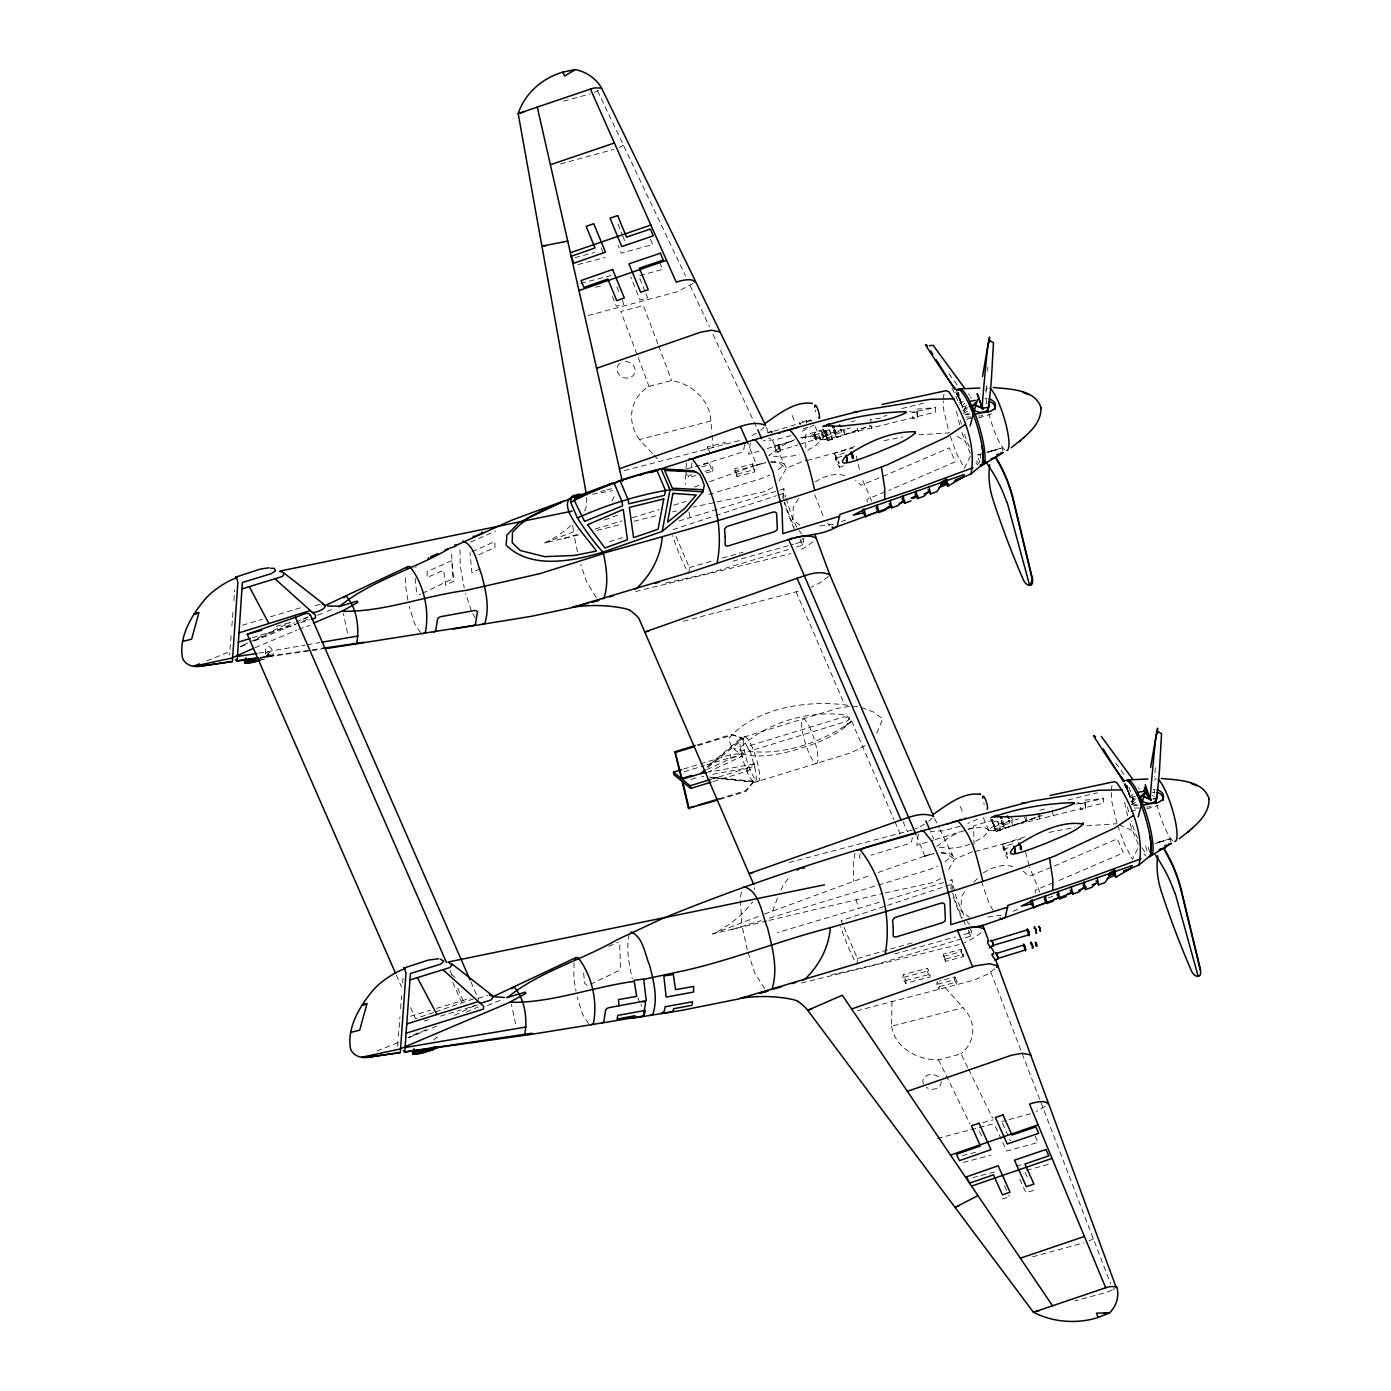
<?xml version="1.0" encoding="UTF-8"?>
<svg xmlns="http://www.w3.org/2000/svg" width="1391" height="1391" viewBox="0 0 1391 1391"><rect width="100%" height="100%" fill="white"/><g stroke="black" fill="none" stroke-linecap="round" stroke-linejoin="round"><path stroke-width="0.75" stroke-dasharray="5 3.75" d="M891.961 1001.659L891.614 1026.245L962.989 1007.658A44.147 35.21 8.2 0 1 960.972 1053.856M987.662 371.119L987.888 367.033M688.928 573.561L689.38 567.563L675.504 535.274M734.848 470.993L735.022 468.593L752.792 463.881L754.844 471.827L737.074 476.522L734.848 470.993L752.618 466.281L752.792 463.881M737.074 476.522L735.022 468.593M856.995 964.554L857.447 958.555L841.12 920.581L952.765 883.981L951.966 879.738L947.341 881.32M943.359 956.417L943.533 954.017L961.285 949.323L963.389 956.643L945.619 961.355L943.359 956.417L961.111 951.722L961.285 949.323M945.619 961.355L943.533 954.017M230.002 649.51L231.202 634.609M231.862 626.089L233.062 611.188M233.897 600.547L234.749 589.906M397.652 1046.415L398.243 1038.364M398.417 1036.243L399.93 1017.082M400.608 1008.562L401.616 995.8M402.642 983.02L403.32 974.517M826.167 435.679L824.654 431.245L826.098 435.766L841.329 430.793L841.329 429.628M841.903 456.213L836.182 458.074L836.321 459.795M994.235 826.671L992.705 822.237L994.148 826.758L1009.379 821.785L1009.397 820.62M782.698 498.134L783.898 488.745L779.273 490.327M783.829 499.769L783.898 488.745M795.652 543.603L801.929 541.847L802.364 538.456M796.713 546.959L802.868 545.063L804.068 535.674M950.766 889.127L951.966 879.738M951.896 890.762L952.765 883.981L956.539 898.343L964.989 918.286M963.72 934.596L969.996 932.839L970.431 929.449M838.982 973.196L876.939 964.206L970.935 936.056L971.648 930.423M902.846 977.525L903.246 974.656L927.606 968.31L930.283 974.135L929.883 976.986L905.524 983.333L902.846 977.525L927.188 971.179L927.606 968.31M905.524 983.333L905.924 980.481L903.246 974.656M936.752 984.463L937.169 981.594L939.447 986.532L939.029 989.401L936.752 984.463L954.504 979.838L954.922 976.969L939.134 981.09M954.922 976.969L957.199 981.907L956.782 984.776L954.504 979.838M460.021 549.741L460.195 565.598L464.229 587.889M574.083 962.85L573.84 978.029L575.996 991.192M685.919 468.141L686.928 462.09M692.005 462.786L691.431 466.246A3.843 1.443 -21.9 0 0 694.752 466.767M854.978 853.083L853.309 863.237L853.657 881.094M860.073 853.778L859.499 857.239A3.843 1.443 -21.9 0 0 862.35 857.899M744.568 444.72L743.629 450.267A3.843 1.426 -21.8 0 1 740.255 452.823L700.89 464.89M750.305 442.981L748.688 454.301L759.225 451.084M912.322 837.556L911.696 841.259A3.843 1.426 -21.8 0 1 908.306 843.815L870.992 855.256M918.373 833.974L916.756 845.293L933.257 840.199M629.219 934.248C625.985 949.045 629.062 964.346 632.296 978.881M741.368 891.979L740.325 897.856L741.681 922.668M259.769 660.412L264.829 658.865A5.06 2.313 -23.3 0 0 269.176 655.37L268.55 653.544L267.628 654.013A4.103 1.878 -23.3 0 1 264.116 656.83L257.439 658.882M267.681 653.7L268.307 655.596A4.103 1.878 -23.3 0 1 264.794 658.412L261.456 659.438M268.55 653.544L268.498 653.805A5.06 2.313 -23.3 0 1 264.168 657.3L257.422 659.369M943.185 398.504L943.985 394.349M1111.253 789.497L1112.052 785.341M772.631 911.035L777.604 897.682M771.918 433.14L772.022 431.819M778.195 444.407C776.839 448.424 782.507 454.735 779.673 446.876C774.335 438.669 772.683 454.161 780.455 450.875L780.125 450.093M780.09 450.249L778.473 445.329L779.968 450.354L797.999 444.824M800.294 424.377L799.669 423.351L811.475 420.586M806.832 421.16L806.728 422.464M814.135 435.14C812.553 442.825 826.81 440.756 823.003 434.531C823.316 427.715 810.397 432.149 814.952 437.504M814.535 435.035L826.045 431.262L827.575 435.035M799.999 444.216L816.03 439.295L814.674 434.74M821.42 431.158L823.472 438.026M822.359 435.905L823.368 436.322M823.316 437L827.402 435.053M822.916 429.002L828.097 440.495L824.637 429.454L826.063 432.827M854.648 446.546L834.165 453.344L836.165 460.977M837.625 464.385L839.642 467.324L839.364 464.837M990.688 818.76L996.165 831.488L992.026 819.108M1024.767 836.843L1002.233 844.337L1003.554 850.144M767.623 432.74L772.248 431.314M696.091 475.531L687.971 477.652L688.701 475.513L692.753 474.47M706.819 449.154L707.532 447.015L725.285 442.39L724.572 444.511M706.245 472.888L712.331 471.306L709.706 464.768L710.436 462.647L686.076 468.993M712.331 471.306L713.061 469.167L710.436 462.647M963.702 411.545L966.345 404.538M1131.752 802.537L1134.413 795.53M433.731 1040.155L436.531 1037.269L439.712 1039.477M612.057 501.09L615.413 493.631M780.96 890.223L783.481 884.624L790.453 875.826M970.431 456.074L964.363 468.28L956.556 453.449L949.844 434.983M1137.629 848.823L1132.43 859.273L1124.623 844.441L1117.912 825.976M948.766 869.41L954.469 859.273L974.9 850.718M876.765 733.266L882.694 718.817L873.409 712.018L861.498 707.515M815.178 426.602L820.76 439.573L815.943 445.52L806.797 450.754M983.246 817.595L988.827 830.566L983.993 836.513L974.865 841.746M778.96 481.043L786.402 468.28L806.832 459.725M962.85 410.658L967.18 406.572M1130.918 801.651L1135.247 797.565M964.572 891.996L961.442 896.604L960.99 910.688L969.405 917.399M768.232 432.966L771.744 430.897M847.675 705.289C808.971 699.534 756.078 707.48 729.162 737.96C730.605 762.703 770.805 755.974 786.611 752.235C810.57 745.837 836.582 738.065 853.483 718.764M844.806 727.093L848.788 722.103L849.171 717.791L845.711 714.922C809.562 710.21 767.623 721.807 740.986 747.019L740.673 751.175L744.063 754.183M798.504 498.5L793.218 507.506L792.922 519.695L796.921 527.293M964.293 411.736L969.353 405.476M1132.361 802.729L1137.403 796.469M718.834 798.869L745.211 790.801L753.435 781.672M719.634 799.512L745.993 791.444L753.87 781.707M823.698 429.593L826.828 438.061L826.393 433.888M833.383 429.68L835.487 434.218L835.626 433.105M826.828 438.061L835.782 435.122L835.487 432.34M835.487 434.218L841.764 432.166L841.555 429.419M844.407 452.857L835.278 455.952L836.46 461.586M994.878 829.053L993.87 823.246L991.818 820.116L994.878 829.053L1004.006 825.958L1002.737 820.568M1003.067 824.741L1003.346 822.464M1003.554 825.211L1009.831 823.159L1009.623 820.412M1012.474 843.85L1003.52 846.771L1003.78 850.214M1008.058 847.832L1004.25 849.084L1004.25 850.231M973.926 882.103L978.447 877.582M961.616 405.876L964.902 403.338M1129.683 796.869L1132.952 794.331M764.181 427.193L760.755 430.202M828.341 576.448L820.673 582.394L811.092 587.298M932.248 818.186L928.805 821.194M270.097 656.552C276.548 655.909 271.906 647.806 268.533 646.293L265.577 649.371L265.681 654.257M807.058 420.656L799.39 422.429L799.251 424.22M806.554 420.238L806.589 422.864M811.666 420.899L810.866 420.656M815.178 435.296L814.535 434.27L814.604 435.818M827.21 433.244C827.593 429.523 820.916 430.41 821.594 433.401M815.891 438.843L827.367 435.279M816.03 439.295L815.213 437.852M825.906 430.793L827.036 435.505M816.308 440.234L816.013 437.383M827.402 435.818L826.584 434.375M851.448 721.373C818.777 744.95 773.431 759.103 733.666 748.445M936.891 846.476L948.036 838.06L959.755 831.835M693.066 283.486L677.4 291.727L588.289 315.461M994.808 968.918L986.48 974.743L974.065 980.099L857.499 1010.648M707.828 767.502L743.559 738.847L742.516 738.291L707.045 766.858L741.386 737.821L837.643 708.332L849.501 706.332M814.222 424.951L799.721 432.392M832.253 439.73L831.905 434.827L829.575 430.062L832.253 439.73L821.785 439.678L820.255 438.582L828.427 433.644L850.527 427.889M1000.32 830.723L999.973 825.819L997.643 821.055L1000.32 830.723L989.836 830.67L988.323 829.575L996.478 824.637L1018.595 818.882M273.349 654.918L268.063 655.126L265.385 652.535M1045.337 1106.228L1036.451 1111.461M865.202 745.559L850.909 752.861L754.67 782.368L710.21 777.482L753.783 781.829M772.648 487.58L764.98 491.545L693.153 507.141M940.716 878.573L933.031 882.537L884.241 893.161M1114.608 1288.449L1112.817 1289.561M815.213 481.981C824.55 475.792 836.826 471.897 847.606 476.557M983.281 872.974C992.618 866.784 1004.893 862.889 1015.673 867.549M710.384 779.534L746.897 768.354L754.391 763.798L754.687 766.597L710.418 774.7M713.061 781.586L747.523 771.031L755.017 766.476M756.426 433.192L749.332 437M924.476 824.185L919.851 826.81M594.513 92.38L598.513 90.328M623.429 145.29L619.273 147.446M990.792 972.031L1110.574 1283.684M1093.448 1238.738L1088.336 1241.276M977.612 819.16L967.771 823.385M1002.998 450.927L1002.076 447.867L988.514 452.249M1171.066 841.92L1170.144 838.86L1156.582 843.242M422.377 593.279L449.989 580.047A3.86 2.817 -41.9 0 0 451.171 579.073L451.797 578.187A4.799 3.634 -44.4 0 0 452.423 575.265L451.606 552.036A3.912 1.321 -29.5 0 0 450.493 551.358M590.445 984.272L618.056 971.04A3.86 2.817 -41.9 0 0 619.238 970.066L619.864 969.179A4.799 3.634 -44.4 0 0 620.473 966.258L619.656 943.028A3.912 1.321 -29.5 0 0 619.343 942.437M307.463 617.482L301.238 619.604M1111.826 1290.083L1109.74 1291.057A16.153 7.372 -23.3 0 1 1105.323 1292.587L1074.808 1300.95M578.36 534.979L544.663 542.942L547.202 541.708A121.295 108.846 8.6 0 0 572.483 524.198M766.945 920.929L712.731 933.935L715.27 932.7A121.295 108.846 8.6 0 0 750.914 904.254A23.734 21.3 8.6 0 0 752.618 901.855M247.685 643.025L239.93 646.78L247.598 643.372M249.632 642.086L290.389 622.403M397.896 1042.641L374.805 1051.857M417.683 1033.078L407.98 1037.773L419.508 1032.591M454.561 1015.274L475.913 1004.963M480.312 568.658L471.879 572.605L470.019 552.592M706.837 769.623L741.612 753.505M707.463 772.301L742.255 756.182L741.89 754.809M980.742 457.952L980.168 454.37M470.593 542.073L495.457 531.066M471.932 551.74L494.866 541.586L495.022 547.532L478.66 554.766M608.702 946.402L616.526 942.924A3.912 1.321 -29.5 0 1 618.195 942.403M253.371 640.729L294.37 622.82M296.318 621.968L308.037 616.856M421.438 1031.722L427.298 1029.166M466.333 1012.109L478.052 1006.997M778.317 445.572L775.17 445.763L773.97 450.284L775.535 452.145L778.264 451.553L786.402 468.28L778.577 462.734L770.736 462.003M915 829.019L917.504 827.941M240.591 646.798L247.528 643.842M408.658 1037.79L428.045 1029.653M255.04 647.737L296.718 630.071M298.561 629.306L309.81 625.376M254.344 640.973L307.863 619.117M432.045 1028.019L438.043 1025.55M206.737 660.864L229.845 651.631M882.816 476.47L949.253 447.85L955.269 461.829L888.814 490.449M1054.326 866.037L1117.321 838.843L1123.337 852.822L1056.882 881.442M1017.603 909.418L1009.675 912.548M879.164 477.948L861.029 485.233L855.535 480.138M885.18 491.927L867.045 499.213L867.323 502.951M1050.831 867.48L1029.097 876.226L1022.263 870.349M1053.23 882.92L1035.113 890.205L1035.391 893.944M317.426 615.274L325.059 612.196M326.972 611.431L334.709 608.302M487.389 1005.502L500.83 1000.077M794.644 439.678L782.872 445.294L768.84 455.483L781.968 457.343L793.444 455.831A31.106 14.223 -23.3 0 0 799.321 454.092M839.642 467.324L843.572 465.794M544.663 542.942L577.439 530.232M712.731 933.935L760.79 915.487M963.024 413.301L968.153 411.336M1131.092 804.294L1137.925 801.685M841.607 521.555L845.624 520.043M604.563 520.043L618.073 514.966M764.598 914.061L870.488 875.182M435.574 1011.831L473.618 998.877M924.667 856.108L933.622 853.691L924.598 856.126L928.18 854.909M1048.049 897.96L1057.299 894.639M790.957 435.679L775.378 439.782L763.381 440.704M924.25 856.247L876.504 873.061M755.626 465.446L708.436 482.068M694.405 487.006L700.421 484.885M828.097 440.495L870.505 425.716M996.165 831.488L1042.607 815.3M827.819 440.425L869.914 425.855M960.225 826.254L943.446 830.775L930.457 831.505L933.674 838.982M1035.965 817.543L995.886 831.418L1036.904 817.195M760.112 463.916L756.461 465.15L765.554 462.699L756.652 465.098L748.88 445.659M433.557 1012.509L415.405 1018.699L410.206 1006.806M912.357 830.027L787.254 862.976M673.053 529.588L713.653 516.27M715.687 515.609L776.578 495.648M778.612 494.987L784.698 492.988L785.654 496.657M824.654 431.245L830.357 429.384M992.705 822.237L996.53 820.986M767.189 448.58L792.557 440.791M300.786 622.646L309.897 619.795M775.639 491.458L675.678 522.008M935.256 839.573L966.189 830.149M943.707 882.45L887.475 899.751M252.414 637.756L295.309 624.368M788.506 549.48L708.871 573.214L663.455 583.611M773.987 431.227L799.669 423.351M808.241 420.725L811.04 419.873M803.233 428.758L808.606 427.107M778.473 445.329L794.504 440.425M802.52 437.956L814.535 434.27M777.065 452.249L780.247 451.275M962.433 406.868L966.31 405.685M320.069 604.285L312.053 606.702M966.589 419.352L972.413 417.561M978.603 417.943L990.236 414.379A7.772 6.712 4.3 0 0 992.026 413.579M979.855 462.768L977.543 454.996L985.28 452.631M987.227 452.04L1002.076 447.867M697.291 744.915L731.77 734.344L742.898 738.256M698.073 745.559L732.553 734.987L743.681 738.899M683.59 769.049L730.223 754.757L741.751 753.487M684.233 771.727L704.507 765.519M706.524 764.894L730.866 757.434L742.377 756.165M691.118 779.412L697.36 777.499M754.305 763.85L709.775 772.022M753 781.186L709.41 776.839M1130.5 797.86L1136.308 796.087M1130.779 811.527L1138.534 809.162M1146.671 808.936L1158.286 805.372M879.338 902.255L777.499 932.561M1157.225 842.442L1170.144 838.86M564.155 538.421L578.621 534.04M595.157 529.015L622.003 520.86M632.349 517.73L659.195 509.575M673.661 505.194L686.059 501.421M708.784 494.518L756.304 480.104A30.932 14.136 -23.3 0 0 769.71 474.957M732.222 929.414L761.155 920.633M769.414 918.13L924.372 871.096A30.932 14.136 -23.3 0 0 937.777 865.95M987.001 452.666L995.643 449.832L988.375 451.727M1155.052 843.659L1163.693 840.825L1156.425 842.72M242.33 625.272L262.464 619.221M270.463 616.822L302.195 607.276M410.38 1016.282L430.532 1010.214M436.548 1008.405L470.262 998.269M478.208 998.269L487.754 995.4M424.133 1021.064L432.34 1018.612M440.547 1016.143L461.047 1009.97M472.905 1006.406L481.164 1003.919M465.011 1008.788L470.94 1006.997M801.842 438.043L805.563 436.948M968.049 829.592L973.613 827.941M609.432 541.568L623.916 537.291M1030.696 1113.635L1002.024 1121.511M823.402 429.645L805.632 434.809L805.876 450.145M993.452 820.064L973.7 825.802L974.03 844.824M806.971 460.577L852.874 448.093M689.38 567.563L714.122 560.469M722.381 558.104L743.003 552.192M975.039 851.57L1020.942 839.086M857.447 958.555L888.38 949.688M890.431 949.097L915.174 942.003M833.365 524.216L816.76 526.459M732.883 561.234L793.565 544.194M1001.433 915.208L986.862 917.191M894.656 953.983L955.339 936.943M851.222 421.838L855.065 420.778M563.651 101.16L590.097 93.91M560.556 163.929L613.935 149.324M739.299 440.582L619.204 471.984M683.346 621.238L799.773 590.845M1016.056 1166.197L1022.333 1164.476M1048.188 1164.406L1024.419 1170.926L1028.036 1178.733M1033.461 1190.47L1025.897 1192.539L1018.229 1175.969M1032.609 1256.821L1083.937 1242.772M276.218 626.367L290.719 622.455M600.703 491.51L604.755 490.432M606.789 489.893L612.962 488.258M737.265 474.14L755.017 469.445M945.81 958.955L963.563 954.243M574.987 257.613L594.687 252.484M577.926 264.586L605.068 257.509M580.882 283.381L612.196 275.227M595.574 287.294L603.485 285.225M639.477 439.556A43.677 38.565 18.8 0 1 648.988 386.368L671.61 380.56A44.147 38.965 18.8 0 1 710.871 420.986L711.879 433.227M710.818 420.969L639.443 439.573L652.501 453.622M701.586 466.889L709.706 464.768M704.941 471.288L713.061 469.167M905.924 980.481L930.283 974.135M939.447 986.532L957.199 981.907M891.666 1026.245A43.677 34.827 8.2 0 0 938.473 1059.855L961.025 1053.891L967.736 1067.54M982.915 1122.554L992.983 1119.946M937.395 1138.464L968.727 1130.292M970.814 1129.753L977.073 1128.118M979.177 1127.579L993.783 1123.772M962.259 1155.712L976.099 1152.113M963.372 1162.424L990.496 1155.347M972.726 1177.655L995.678 1171.674M1002.129 1198.955L1009.675 1196.973L1008.753 1194.991M883.441 416.292L886.78 415.44M909.54 411.214L912.079 412.153L935.378 407.685L935.465 412.101L823.559 439.834M917.521 411.632L917.66 417.509L912.548 418.83L912.409 412.936L917.521 411.632L915.921 409.163L935.378 407.685M1039.703 810.31L1044.728 809.023M1076.286 804.137L1103.428 798.677L1103.532 803.094L991.627 830.827M1085.589 802.624L1085.728 808.501L1080.598 809.823L1080.477 803.928L1085.589 802.624L1083.989 800.155L1103.428 798.677M596.826 530.44L621.568 524.32M633.948 521.26L656.622 515.626M769.014 920.425L882.137 893.613M901.837 408.537L923.537 403.181M1089.692 794.626L1068.132 799.964M635.513 591.523L788.21 554.296A30.932 14.136 -23.3 0 0 790.923 553.531M801.477 983.02L956.26 945.289A30.932 14.136 -23.3 0 0 958.973 944.524M1093.552 793.705L1097.499 792.783M1048.884 832.409L1074.982 827.384M672.583 511.836L676.426 510.966M968.814 413.788L964.763 414.24M971.092 417.022L965.25 417.074M884.137 440.634L902.985 436.93M1136.882 804.78L1131.039 804.833M1139.159 808.015L1133.317 808.067M982.881 415.631L978.638 416.1M1150.948 806.624L1146.706 807.093M831.522 974.604L837.121 973.544M592.531 494.222L612.788 490.64M258.726 653.161L305.185 645.128M307.289 644.763L319.965 642.555M959.321 402.468L963.546 401.773M965.771 414.831L969.979 414.135M1133.821 805.824L1138.047 805.128M924.789 856.056L916.947 836.652M260.517 657.404L322.556 648.328M259.943 657.856L321.304 649.267M977.543 454.996L980.759 454.631M918.755 434.774L949.166 432.914L943.793 410.623L943.202 401.025M1086.823 825.767L1116.451 823.785M985.002 398.713L986.949 398.591M1153.069 789.705L1155.017 789.584M768.023 432.045L766.458 427.263M774.665 445.485L771.744 438.148L768.475 438.2M880.625 418.065L869.966 419.734L871.688 422.481L871.809 428.358L870.036 422.673M941.29 852.979L946.645 853.726L954.469 859.273L940.02 829.592M853.535 706.385L857.534 706.767M587.298 985.471L584.655 983.281L583.246 969.301M701.516 776.23L703.62 776.63M939.377 847.171L950.036 848.336L961.494 846.823A31.106 14.223 -23.3 0 0 970.344 843.989M834.165 453.344L837.643 459.708M1002.233 844.337L1005.71 850.701M1077.59 802.207L1080.477 803.928M799.39 422.429L800.555 424.064M814.257 433.349L815.63 436.079M1152.756 792.053L1154.495 792.8M1152.496 795.582L1154.234 796.33M957.112 436.391L965.041 441.156M1119.216 824.776L1131.144 829.992L1133.109 832.148M764.737 988.618L754.826 973.265L747.802 951.809M841.329 430.793L840.599 429.68M841.764 432.166L840.251 429.523M835.782 435.122L833.139 429.471M835.452 455.779L837.347 459.1M836.182 458.074L836.913 459.186M1009.257 821.716L1008.666 820.673M1009.831 823.159L1008.319 820.516M1003.85 826.132L1002.389 823.437M1003.52 846.771L1005.415 850.092M1004.25 849.084L1004.98 850.179M799.86 525.276L792.922 519.695L786.141 498.482M451.936 974.691L455.1 977.525M653.944 455.17L659.751 461.412M945.324 987.749L962.989 1007.658M799.06 530.545L801.546 533.57M967.128 921.538L969.614 924.563M820.76 439.573L816.621 436.357L803.476 437.104A31.106 14.223 -23.3 0 0 800.555 437.8M988.827 830.566L984.689 827.349L971.544 828.097A31.106 14.223 -23.3 0 0 968.623 828.793M827.662 523.138L829.505 525.537M596.235 597.417L586.776 582.273L580.777 564.433M420.465 632.575L414.518 623.551L409.18 606.302M588.532 1023.567L582.586 1014.543L577.248 997.295M948.94 373.796L957.686 385.724M1115.756 763.085L1125.754 776.717M801.929 541.847L800.381 539.325M969.996 932.839L968.449 930.318M1011.101 817.612L1012.822 820.36L1012.944 826.237L1011.17 820.551M475.113 617.778L472.801 613.57M955.721 392.123L960.346 401.077L956.66 393.392M1124.745 784.872L1127.632 790.105L1124.902 784.941M640.851 1004.563L641.842 1006.423M1123.928 783.342L1128.397 792.07L1124.728 784.385M1005.693 855.378L1007.71 858.317L1007.432 855.83M992.913 910.357L988.149 900.846L981.611 881.859M822.985 515.644L814.535 494.274M871.757 501.195L862.629 479.982M1039.825 892.187L1029.636 867.393M963.824 921.381L965.371 924.563M968.692 1069.488L992.618 1118.225M938.456 1059.786L969.892 1123.772M934.63 818.482L939.134 827.732M597.591 90.884L685.52 275.94M970.292 453.362L964.05 438.617A40.009 8.259 73 0 1 960.798 428.724M1138.36 844.354L1132.1 829.61A40.009 8.259 73 0 1 1128.866 819.716M690.162 285.694L709.34 326.572M712.992 334.362L753.174 420.047M754.096 421.995L756.843 427.837M956.556 393.375L961.025 402.973L957.06 393.531M1124.623 784.368L1129.092 793.965L1125.128 784.524M1002.824 824.846L1001.433 820.673M961.111 951.722L963.389 956.643M1035.147 1136.238L1038.034 1142.463L1006.701 1151.035L994.774 1125.267M1002.337 1123.198L1010.475 1140.794M927.188 971.179L929.883 976.986M979.438 1131.335L981.994 1136.882M1004.528 1185.81L1007.067 1191.322M470.906 981.785L478.713 999.66M449.919 970.449L452.527 976.412M457.743 988.305L463.812 1002.198M452.823 982.429L461.499 1002.268M396.331 975.108L401.53 987.001M917.66 417.509L915.921 409.163M1085.728 808.501L1083.989 800.155M792.192 415.474L794.974 421.977M960.242 806.467L963.041 812.97M771.849 432.201L771.605 432.705M903.124 821.698L907.367 831.575M796.104 591.853L844.459 704.333M851.657 721.094L894.065 819.768M894.917 821.751L900.012 833.592M1125.058 784.489L1129.666 795.756L1125.841 784.802M956.991 393.497L961.616 404.764L956.504 390.158M707.532 447.015L709.775 452.562M601.208 247.946L603.52 253.684M616.856 286.842L619.186 292.632M622.299 300.386L623.864 304.246L616.3 306.211L611.484 294.214M685.346 471.114L687.971 477.652M752.618 466.281L754.844 471.827M650.484 239.304L652.605 244.573L621.273 253.145L618.16 245.39M659.717 262.343L662.533 269.367L638.765 275.87L645.198 291.936M617.969 223.986L621.986 234.018M622.785 236.035L626.02 244.051M646.015 293.936L647.615 297.952L640.051 300.021L630.714 276.739M822.585 432.792L823.611 436.235M657.856 343.977L643.407 305.568L620.838 311.462L649.041 386.437M658.621 346.011L671.61 380.56M637.965 997.834L639.373 1001.659M471.306 610.666L465.655 593.331M515.592 1023.95L511.419 1004.406M347.524 632.957L343.351 613.414M1125.267 783.185L1130.153 797.443M957.199 392.192L962.103 406.45L958.434 392.54L962.485 408.032M1002.841 820.325L1003.241 821.507M1001.955 822.811L1001.207 820.464M834.774 429.332L835.522 431.679M834.687 429.576L835.782 432.792M952.609 893.022L957.634 907.002A64.525 13.319 73 0 0 962.259 918.025M784.541 502.029L789.566 516.009A64.525 13.319 73 0 0 794.191 527.033M826.324 434.009L825.819 432.097M821.994 435.574L821.455 433.783M815.752 435.818L816.274 437.591M1053.335 815.908L1051.492 807.284M1038.103 813.665L1039.877 819.351L1039.738 813.474M1024.628 817.108L1026.419 822.794L1026.28 816.917M857.169 428.011L858.351 431.801L858.264 427.889M843.102 429.558L844.893 435.244L844.754 429.367M1148.288 847.258L1149.801 852.335M1145.593 845.989L1147.332 851.831M1029.097 865.602L1024.976 850.075M859.429 469.254L857.795 462.838M747.28 950.018L742.325 926.962M1116.99 823.176L1111.861 801.616L1111.253 792.018M1129.631 795.443L1127.023 785.515L1130.553 799.025M746.897 768.354L747.523 771.031M730.223 754.757L730.866 757.434M857.36 460.96L855.43 452.51M577.421 551.879L574.274 535.97M407.928 600.199L405.772 587.037L405.546 574.883M856.23 899.229L858.23 908.706M688.962 512.027L690.162 517.713M1127.51 806.884L1127.979 809.232A40.009 8.259 73 0 0 1129.509 815.161M827.245 433.783L827.575 435.453M572.675 525.433L573.614 531.675M712.053 435.261L713.096 447.502M685.294 474.331L685.485 484.19M415.179 578.308L416.587 592.288L419.23 594.479A2.921 2.539 -58.5 0 0 420.586 594.183M229.48 653.005L229.498 654.883M1004.702 449.623A32.81 6.764 73 0 1 988.897 413.736M986.828 404.068A32.81 6.764 73 0 1 985.976 397.426M985.906 392.279A32.81 6.764 73 0 1 988.062 387.654M978.812 463.533A40.009 8.259 73 0 1 976.638 460.873M969.423 447.207A40.009 8.259 73 0 1 963.824 432.166M961.442 424.168A40.009 8.259 73 0 1 960.399 420.186M802.868 545.063A63.256 13.058 73 0 1 799.512 539.465M794.278 528.997A63.256 13.058 73 0 1 790.784 520.895L789.08 516.583A63.256 13.058 73 0 1 784.211 502.864M951.948 388.332A101.473 18.118 52 0 1 959.234 404.572M977.995 465.011A40.009 8.259 73 0 1 975.96 462.873M959.651 424.724A40.009 8.259 73 0 1 956.208 409.441M686.198 568.763A58.37 12.05 73 0 1 672.601 535.587M815.665 411.892A6.885 1.426 73 0 1 815.213 410.189M770.701 461.934A30.967 14.153 -23.3 0 1 784.368 464.107A30.932 14.136 -23.3 0 1 776.926 470.645M968.466 393.723A99.996 8.155 47.8 0 1 969.51 395.287M970.449 396.748A99.996 8.155 47.8 0 1 971.283 398.122M584.55 510.862A23.734 21.3 8.6 0 0 585.872 508.271A50.076 44.442 9.5 0 0 586.585 496.709M986.515 385.69A99.996 4.973 -80.8 0 1 985.976 390.854M415.596 567.58A3.808 1.287 -29.5 0 1 416.292 566.763M812.918 541.638A30.932 14.136 -23.3 0 1 799.008 550.436M625.307 361.59A9.233 8.137 18.8 0 1 634.905 372.597A9.233 8.137 18.8 0 1 620.873 376.248A9.233 8.137 18.8 0 1 620.873 362.738M970.935 936.056A63.256 13.058 73 0 1 967.562 930.457M961.633 918.443A63.256 13.058 73 0 1 958.851 911.887L957.147 907.575A63.256 13.058 73 0 1 952.783 895.421M1172.752 840.616A32.81 6.764 73 0 1 1156.964 804.728M1154.6 793.287A32.81 6.764 73 0 1 1154.182 789.949M1154.669 779.934A32.81 6.764 73 0 1 1156.13 778.647M1152.843 792.679A7.772 6.712 4.3 0 1 1154.808 792.314M1144.706 851.866A40.009 8.259 73 0 1 1142.081 847.641M1137.473 838.199A40.009 8.259 73 0 1 1131.266 821.159M1146.062 856.004A40.009 8.259 73 0 1 1144.011 853.865M1127.718 815.717A40.009 8.259 73 0 1 1124.276 800.434M1128.849 787.306A101.473 20.117 49.5 0 1 1132.622 798.764M1132.83 800.225A101.473 20.117 49.5 0 1 1132.796 803.824M944.976 861.638A30.932 14.136 -23.3 0 0 952.435 855.1A30.967 14.153 -23.3 0 0 941.185 852.77M1155.365 767.815A99.996 4.973 -80.8 0 1 1154.565 776.682M854.265 959.755A58.37 12.05 73 0 1 840.668 926.58M984.289 804.589A6.885 1.426 73 0 1 983.733 802.885M1138.516 787.741A99.996 8.155 47.8 0 1 1139.351 789.114M980.968 932.631A30.932 14.136 -23.3 0 1 964.398 942.576M941.116 1081.503A9.233 7.355 8.2 0 1 936.404 1088.544A9.233 7.355 8.2 0 1 926.25 1087.327M923.415 1084.076A9.233 7.355 8.2 0 1 927.554 1075.156A9.233 7.355 8.2 0 1 939.377 1077.851M754.635 887.701A50.076 44.442 9.8 0 1 754.757 889.666M849.205 717.826L848.962 719.634L846.163 721.529L749.905 751.018L748.045 748.914L747.871 746.271L844.128 716.782L849.205 717.826M454.005 581.021L445.676 585.211L443.59 570.293L427.228 577.491L427.124 571.614L451.971 560.59L454.005 581.021M742.881 738.43L741.386 737.821A23.247 4.799 73 0 0 740.516 749.453L743.194 760.668A23.247 4.799 73 0 0 751.349 779.655L754.67 782.368A23.247 4.799 73 0 0 755.539 770.736L750.984 753.783L742.881 738.43M958.695 397.026L956.678 393.601L958.695 397.026M1126.762 788.019L1124.745 784.594L1126.762 788.019M810.64 729.545L808.501 725.024A23.247 4.799 73 0 0 802.572 732.275A23.247 4.799 73 0 0 815.961 763.416A23.247 4.799 73 0 0 812.727 734.848L810.64 729.545M752.305 747.419L750.149 742.898A23.247 4.799 73 0 0 744.237 750.149A23.247 4.799 73 0 0 757.608 781.29A23.247 4.799 73 0 0 754.391 752.74L752.305 747.419M266.203 655.474A2.869 2.295 24.1 0 0 271.002 655.717A2.869 2.295 24.1 0 0 268.15 652.014A2.869 2.295 24.1 0 0 266.203 655.474"/><path stroke-width="1.5" d="M884.676 499.682L884.728 488.206L881.459 466.993M1052.744 890.675L1052.796 879.199L1049.527 857.986M618.821 1005.728L618.578 999.538L636.678 996.391L634.105 980.325L643.703 979.09L646.259 1000.72L609.362 1007.571A3.808 2.139 -16.1 0 0 605.624 1010.179L603.764 1021.881L601.712 1022.994L530.423 1034.504L404.711 1052.118L403.373 1050.64M989.297 342.464L989.523 337.196L987.367 349.75A594.774 29.628 -80.8 0 0 982.655 400.208A58.144 2.904 -80.8 0 0 983.246 408.711L973.926 404.903L983.524 408.102L988.549 407.267A99.996 4.973 -80.8 0 0 991.47 378.004L993.487 342.725L988.827 340.082L982.515 376.561M1157.347 733.457L1157.59 728.188L1155.434 740.742A594.774 29.628 -80.8 0 0 1150.722 791.201A58.144 2.904 -80.8 0 0 1151.313 799.703L1141.994 795.895L1151.313 799.703M235.305 659.647L237.131 660.829L242.364 582.499L271.21 573.666L275.522 570.919L274.444 568.415L270.654 568.258M404.711 1052.118L410.432 973.491L440.808 964.085L443.816 961.164L440.182 959.095M241.912 588.932L280.739 576.987C285.051 576.535 284.477 570.519 279.956 571.718M409.962 979.925L449.849 967.562L452.023 964.902L448.876 962.676M259.769 660.412L256.396 661.438A22.917 10.467 -23.3 0 1 246.051 663.194L245.007 663.177L245.39 658.204M259.787 659.943L256.448 660.968A21.978 10.05 -23.3 0 1 246.503 662.655L246.259 658.03M437.122 1046.71A5.06 2.313 -23.3 0 1 432.897 1049.857L424.464 1052.431A22.917 10.467 -23.3 0 1 414.118 1054.187L413.075 1054.169L413.44 1049.197M436.252 1046.849A4.103 1.878 -23.3 0 1 432.862 1049.405L424.516 1051.961A21.978 10.05 -23.3 0 1 414.57 1053.648L414.327 1049.023M1137.473 795.739L1137.716 792.348L1143.472 791.357M832.983 427.454L833.991 427.959M702.994 491.788L704.281 485.216L701.968 478.956L699.551 474.175L694.005 470.871L661.021 468.837L653.596 470.593A181.682 81.756 -25.3 0 0 623.359 479.617L608.128 485.268A181.682 81.756 -25.3 0 0 578.03 498.587L570.675 502.307L577.404 517.939A84.868 17.057 60.7 0 0 598.999 547.706L602.912 552.123L662.186 531.414L686.789 510.932L702.994 491.788L670.01 489.736L662.394 491.058A181.682 84.242 -21.2 0 0 631.392 498.308L615.778 503.073A181.682 84.242 -21.2 0 0 584.933 514.653L577.404 517.939M662.272 536.665C660.742 556.47 651.04 574.726 636.73 588.306L634.279 589.175M1133.282 815.543L1114.852 827.975L1055.039 855.917C981.368 883.459 905.924 906.097 830.34 927.658C828.81 947.462 819.09 965.719 804.798 979.299L802.346 980.168M1150.583 767.554L1156.895 731.075L1161.537 733.718L1159.538 768.997A99.996 4.973 -80.8 0 1 1156.617 798.26L1153.261 798.817M235.757 577.126L260.256 569.093L269.037 567.789M403.825 968.119L428.324 960.086L438.374 958.782M662.186 531.414L670.01 489.736L661.021 468.837L650.918 472.557M236.974 577.717A23.664 10.815 -23.3 0 0 228.872 581.16A52.249 23.873 -23.3 0 0 204.686 599.695A170.432 77.896 -23.3 0 0 194.01 614.213L193.975 614.248A170.763 78.052 -23.3 0 0 183.473 637.53L182.517 641.947A170.763 78.052 -23.3 0 0 181.995 654.483C181.908 663.246 191.697 667.697 199.348 666.359L232.349 661.542L237.913 582.134L235.983 576.517M370.458 1056.899L400.278 1052.535L405.981 973.126L404.033 967.51M643.424 1015.569L645.511 1003.172A3.912 2.191 -16.1 0 0 641.773 1001.642M992.583 945.55L1029.027 934.804L1028.957 933.274M717.078 563.338C724.102 528.058 714.383 487.076 692.283 458.891L689.119 458.856M885.145 954.33C891.753 919.086 882.694 878.051 860.334 849.884L857.186 849.849M878.747 512.497L877.252 504.985L876.278 508.289L878.747 512.497L885.198 510.167L888.849 506.324M901.785 501.664L898.134 505.524L891.701 507.837L890.205 500.343M904.637 503.194L903.142 495.683L902.168 498.986L904.637 503.194L911.088 500.882M917.591 498.534L916.095 491.04L915.122 494.344L917.591 498.534L924.024 496.222L927.675 492.379M941.359 485.233L936.978 491.579L930.527 493.892L929.032 486.381M863.881 508.828A4.712 1.078 70.2 0 1 864.315 509.645L865.811 517.139L863.342 512.949L853.152 515.122L864.315 509.645L964.102 474.522L963.372 477.009L947.845 486.207L945.584 482.486L946.575 479.182L941.985 481.738M947.845 486.207L946.575 479.182M1046.814 903.489L1045.319 895.978L1044.345 899.282L1046.814 903.489L1053.265 901.159M1059.768 898.829L1058.273 891.335L1057.299 894.639L1059.768 898.829L1066.202 896.517M1082.789 888.014L1079.155 891.874L1072.704 894.187L1071.209 886.676M1085.641 889.527L1084.163 882.033L1083.172 885.337L1085.641 889.527L1092.091 887.215L1095.743 883.372M1109.409 876.226L1105.045 882.572L1098.594 884.885L1097.099 877.373M1031.931 899.821A4.712 1.078 70.2 0 1 1032.383 900.638L1033.878 908.132L1031.409 903.941L1021.22 906.115L1032.383 900.638L1132.17 865.515L1131.439 868.001L1115.895 877.199L1113.652 873.478L1114.626 870.175L1110.053 872.731M1115.895 877.199L1114.626 870.175M310.037 615.257C308.298 610.232 299.639 616.543 295.414 617.256L247.215 634.226L395.461 973.126M954.139 481.234L970.988 473.914C976.256 445.972 964.745 414.883 948.871 391.775L946.193 390.662L881.911 404.485M1124.067 871.409L1139.055 864.906C1144.324 836.965 1132.796 805.876 1116.938 782.768L1114.261 781.655L1049.979 795.478M745.976 442.738L696.456 457.03M914.043 833.731L864.976 847.849M987.766 412.327L988.392 407.754M1155.817 803.32L1156.46 798.747M343.751 597.817L346.116 595.974C356.965 608.336 359.469 627.55 356.739 643.337L355.174 644.52L353.001 643.459M406.589 568.571L407.946 566.572L409.928 566.606C423.977 584.359 429.697 610.301 425.333 632.522L423.125 633.809M428.132 558.573L428.671 557.704M511.818 988.81L514.183 986.967C524.981 999.347 527.554 1018.525 524.807 1034.33L523.016 1035.269M574.657 959.564L576.013 957.564L577.995 957.599C592.044 975.352 597.765 1001.294 593.401 1023.515L591.192 1024.819M433.801 632.105L435.696 630.888L437.556 619.186A3.808 2.139 -16.1 0 1 441.295 616.578L473.705 610.649A3.912 2.191 -16.1 0 1 477.443 612.179L475.357 624.576L472.992 625.498L325.546 648.675M601.729 1023.046L641.964 1016.212M752.427 440.008L755.609 440.147L763.763 450.215L772.753 471.114L782.003 508.619L782.82 533.675L839.625 516.2M743.785 886.78C759.59 890.57 761.816 914.582 767.502 927.745C772.37 947.688 778.421 968.849 772.005 989.157L770.544 989.801M920.494 831.001L923.676 831.14L931.831 841.207L940.82 862.107L950.053 899.612L950.87 924.667L1007.693 907.193M339.63 606.354C371.206 580.516 413.318 569.458 448.511 549.01M507.698 997.347C539.273 971.509 581.386 960.451 616.561 940.003L662.394 918.564C781.864 869.41 906.706 833.87 1031.531 801.233L1098.647 790.279L1122.224 789.827M993.191 954.365C996.252 949.375 985.384 944.906 988.097 940.942M994.878 960.259C996.269 959.477 988.705 953.165 993.47 954M444.946 550.297C446.615 548.245 461.447 545.794 454.735 544.768M854.161 411.771L857.673 411.632M1022.229 802.763L1025.723 802.624M615.048 483.355L618.091 481.234L631.045 477.165M584.498 521.434L622.629 505.785L621.829 501.16L614.022 483.007L574.639 498.343L574.309 500.464L584.55 521.382M915.174 433.088L914.722 431.749L915.174 433.088C904.446 442.686 889.962 446.737 877.078 452.736C872.939 453.657 831.123 472.366 845.398 456.891C865.758 442.825 889.475 431.488 914.704 431.749M1083.241 824.115C1072.565 833.731 1057.96 837.66 1045.128 843.728C1040.99 844.754 998.408 863.481 1013.813 847.623C1033.704 834.565 1060.081 819.995 1083.241 824.081L1082.789 822.742M694.648 282.077C692.944 277.731 681.242 280.373 676.235 282.147L590.445 89.076L518.182 113.593L586.185 493.301M996.46 967.388L997.886 965.876L989.557 963.737L975.247 965.876L851.657 1008.997M1047.927 1103.985C1046.241 1099.62 1034.521 1102.281 1029.514 1104.054L1105.689 1287.753L1106.801 1287.405A16.083 7.355 -23.3 0 1 1110.088 1286.605L1116.764 1286.727A37.401 30.532 0.3 0 1 1109.496 1312.965L1097.499 1317.712A72.315 59.031 0.3 0 1 1033.426 1312.269L806.867 1009.153A50.076 41.591 3.6 0 0 797.686 1001.294M839.799 426.359C862.229 423.594 885.824 422.899 906.428 412.466L905.976 411.701C877.93 412.292 849.449 417.37 822.916 426.585L829.227 424.064M1018.908 842.859L1020.872 846.302M1011.222 447.763C1023.376 437.869 1042.033 425.281 1040.868 407.476M1179.272 838.756C1191.444 828.862 1210.1 816.274 1208.935 798.469M695.257 745.541L674.983 751.749L682.181 779.273L700.873 773.552L705.167 769.745M609.084 484.711L611.97 483.216L574.97 497.109L577.421 494.327L581.525 494.5M1116.138 1287.301L995.573 959.651M1019.533 441.573L1020.768 440.478M1023.359 438.148L1024.506 437.139M991.331 940.925L1027.514 929.779L1028.54 931.709M996.112 953.548L1023.88 944.976L1024.906 946.906M1027.514 929.779L1028.001 932.874M1023.88 944.976L1023.932 946.506M997.73 958.469L1025.376 950.001L1025.323 948.471M1150.392 856.508L1152.165 854.943A40.009 8.259 73 0 0 1144.08 807.319L1136.795 790.401A40.009 8.259 73 0 0 1127.562 779.882L1147.958 779.012M1191.426 829.14L1192.574 828.132M1187.584 832.566L1188.818 831.47M970.988 473.914L982.342 464.542L983.124 454.179L982.046 446.059M1139.055 864.906L1150.409 855.535L1151.174 845.172L1150.114 837.052M693.796 458.387L695.987 457.204M764.824 423.577C778.438 414.466 795.13 400.486 812.466 403.46M932.892 814.57C946.506 805.459 963.181 791.479 980.533 794.452L979.803 794.139M482.138 624.403L484.903 623.064C489.928 607.067 485.65 590.114 481.547 574.413C476.817 563.372 475.079 545.724 462.855 540.977M641.477 1016.786L644.155 1015.465L645.32 1010.388L617.882 1015.378L617.048 1019.081L635.078 1015.743L632.227 1018.264L681.799 1010.353L739.908 998.703M650.188 1015.395L652.953 1014.056C657.995 998.077 653.718 981.107 649.614 965.406C644.885 954.365 643.146 936.717 630.905 931.97M965.215 424.551L946.784 436.983L887.006 464.924C794.209 499.578 698.751 526.72 603.364 553.183M571.962 71.706L574.918 69.567L564.676 76.07L562.886 72.123L563.251 73.132M862.02 849.24L864.506 848.023M797.113 870.14L799.564 868.471L804.641 867.88M976.499 401.964C962.676 411.719 991.331 418.135 988.671 404.225M1144.55 792.957C1130.744 802.711 1159.399 809.127 1156.721 795.217M983.663 464.333L1003.328 452.614A7.494 1.565 -29.2 0 0 1002.615 452.544M1151.731 855.326L1171.518 843.433A7.494 1.565 -29.2 0 0 1168.092 844.25M788.036 539.743C803.981 534.3 822.029 535.97 837.173 526.459L839.851 514.409L911.192 490.536L972.97 467.776M1074.478 803.459C1049.614 814.778 1020.177 817.386 993.887 816.743C1019.412 807.928 1047.006 803.303 1074.026 802.677L1074.495 803.442L1074.043 802.694M828.758 424.203L825.819 425.75L840.008 426.341M978.047 1195.582L955.113 1207.388L958.903 1205.806M996.53 454.892L998.338 453.988M1164.58 845.884L1166.388 844.98M654.552 470.923L656.656 469.862L665.541 490.519L664.446 495.352L628.767 503.855L628.019 499.299L620.056 480.799L618.943 480.973L623.324 479.53M325.32 605.537L407.946 566.572M480.399 1003.38L491.301 999.886L493.301 996.547L576.013 957.564M237.166 655.683L253.162 648.519M405.233 1046.675L508.793 1002.755L525.885 993.348L525.346 992.113L506.637 997.747M239.009 654.796L232.245 657.995L193.679 666.254L199.348 663.907M407.059 1045.789L400.312 1048.988L361.747 1057.247M1000.112 918.06L1001.763 918.964L1005.241 917.451L1007.901 905.402L1079.242 881.529L1141.037 858.769M457.048 544.976L511.366 520.338L565.198 500.43M544.177 509.506L518.826 522.79L506.95 534.996L506.133 545.116C530.684 569.719 572.901 561.251 602.912 552.123M430.48 556.869L437.713 553.583M989.401 947.949L993.122 945.289M602.477 598.808L603.937 598.165C608.928 583.142 606.389 567.128 603.138 552.036M545.168 509.071L560.869 502.516M911.07 498.134L916.669 495.683M939.081 487.615L948.506 483.651M1107.149 878.608L1114.678 875.443M313.479 623.098L342.986 610.719L357.817 602.355L357.278 601.103L338.569 606.754M1067.001 894.204L1072.391 891.979M990.983 817.578L996.825 815.196M912.6 498.465L918.286 496.17M923.972 493.875L929.657 491.562M1078.755 890.223L1086.354 887.162M1092.039 884.867L1097.725 882.555M835.8 527.119L833.696 527.971L832.044 527.067M566.45 500.256L571.649 498.169M778.751 433.296L780.177 432.74M873.252 513.453L878.208 511.523M946.819 824.289L948.245 823.733M1041.32 904.463L1047.927 901.855M562.677 501.734L528.197 518.13L520.39 524.372L512.497 532.144L512.236 542.786L520.408 550.558L544.75 556.643L574.048 555.478L596.443 551.114C589.749 540.508 556.017 507.02 571.371 497.248M887.128 508.011L891.753 506.202M1053.648 899.612L1058.273 897.804M891.631 506.672L866.523 516.096M899.264 503.698L904.985 501.49M1073.052 892.483L1034.591 907.088M980.933 926.076L1003.867 918.112M866.332 516.044L871.531 514.114M1034.4 907.036L1039.599 905.106M864.611 516.687L835.608 527.206M1032.678 907.68L1003.676 918.199M940.664 484.259L945.584 482.486M941.012 485.042L945.932 483.268M955.617 479.791L963.372 477.009M1113.652 873.478L1108.731 875.252L1113.982 874.261M1123.685 870.783L1131.439 868.001M564.659 501.108L565.563 500.795M603.451 553.601L539.986 573.614L466.281 590.358C424.811 595.731 383.69 612.249 341.751 611.292M550.436 164.729L614.405 142.995M570.397 252.693L650.849 225.029M571.214 256.274L595.035 247.946L586.133 226.35L593.748 223.69L605.468 252.154L573.944 263.177L571.371 256.918M579.004 290.563L666.532 260.343M596.635 368.285L700.908 332.119L711.496 330.223L720.103 331.91M198.704 612.562L194.01 614.213L198.861 612.927L191.61 639.199L182.638 641.39M619.447 468.75L732.97 429.002C742.829 425.663 753.957 421.09 764.355 424.933M933.726 816.621L829.818 574.883C819.316 569.736 807.302 574.883 797.13 578.256L644.781 632.053L638.799 618.16A50.076 41.73 3.1 0 0 629.74 610.18M366.772 1003.554L362.077 1005.206A170.763 78.052 -23.3 0 0 351.54 1028.523L350.584 1032.939A170.763 78.052 -23.3 0 0 350.063 1045.476C349.976 1054.239 359.765 1058.69 367.415 1057.351L400.417 1052.535M932.422 815.926C922.024 812.083 910.879 816.656 901.038 819.995L749.053 873.652L644.781 632.053L648.849 630.923M907.436 1091.326L1011.692 1055.16L1022.298 1053.265L1030.887 1054.952M950.592 1155.052L1038.121 1124.815M969.614 1183.15L993.435 1174.804L1002.442 1194.852L1010.04 1192.191L998.164 1165.762L966.658 1176.803L969.266 1182.628M971.613 1186.071L1052.048 1158.407M1020.438 1258.177L1084.424 1236.46M789.201 429.715L786.75 430.514M957.269 820.707L954.817 821.507M811.596 1008.962L807.788 1010.266L842.337 995.243L1052.535 1305.784M788.68 539.517L916.095 834.739M1105.689 1287.753L1033.426 1312.269L1039.129 1310.705M650.605 472.21C720.886 449.415 791.618 427.576 863.463 410.241L930.579 399.287L954.174 398.834M787.845 539.795L691.014 571.962L572.362 607.38L575.248 606.928A121.295 100.343 1.3 0 1 623.707 608.302A23.734 19.63 1.3 0 1 629.706 610.214M955.687 930.875L859.082 962.955L740.429 998.373L743.298 997.921A121.295 100.343 1.3 0 1 791.775 999.294A23.734 19.63 1.3 0 1 797.756 1001.207M984.324 929.31L982.863 925.345L956.66 930.544L970.657 927.119A30.967 14.153 -23.3 0 1 984.324 929.31L988.758 941.238M790.94 429.193L793.931 428.289M958.99 820.186L961.998 819.282M792.122 538.404L789.375 539.291L792.07 538.265M784.872 431.14L783.22 431.662M952.939 822.133L951.27 822.655M960.19 929.397L957.425 930.283L972.692 966.71M650.223 472.471L652.136 471.879M238.783 632.922L310.332 610.579M312.349 612.388C314.888 613.553 331.562 606.928 322.243 604.007M238.122 642.225L250.38 638.399M311.706 619.238L315.34 618.108L315.531 615.257L274.966 578.76M991.087 458.804L996.93 456.683M406.85 1023.915L478.4 1001.572M406.189 1033.217L483.39 1009.101L483.599 1006.249L443.016 969.753M1159.155 849.797L1165.71 847.588L1163.867 847.954M1159.329 849.623L1163.398 848.371A99.996 66.751 71.5 0 1 1181.289 891.353L1200.503 971.057A5.181 3.46 71.5 0 1 1198.207 976.395L1197.703 976.412A8.572 5.72 71.5 0 1 1191.496 970.953A594.774 397.078 71.5 0 1 1161.207 891.022A58.144 38.809 71.5 0 1 1157.781 855.795M590.445 89.076L591.575 88.728A16.083 7.355 -23.3 0 1 594.844 87.929L601.538 88.05L765.659 425.629M969.284 406.433L975.091 404.659M675.765 752.392L694.022 746.793M717.6 800.138L688.423 808.188L682.025 781.307L674.079 774.839L673.453 772.161L681.555 769.675M673.453 772.161L681.381 778.63L691.779 775.448M682.181 779.273L690.11 785.759L710.384 779.534M689.206 808.832L682.807 781.951L690.753 788.419L711.027 782.211M688.423 808.188L694.509 806.328M698.56 805.093L718.834 798.869M1139.281 796.834L1143.159 795.652M430.514 1048.345L423.838 1050.379A21.978 10.05 -23.3 0 1 413.892 1052.065M423.786 1050.866L427.159 1049.84M995.521 959.72L998.234 958.886L996.599 953.757M599.504 599.851L591.575 602.216L597.852 600.686M609.484 596.861L613.501 595.678M767.554 990.844L759.642 993.209L768.006 991.174M773.552 989.053L781.551 986.671M654.987 583.42L659.16 582.186M791.809 983.628L795.982 982.394M830.34 927.658C781.255 940.055 734.17 959.338 684.737 970.535L643.755 979.368M637.965 475.166L623.394 479.582M572.362 607.38L578.308 605.85M740.429 998.373L746.376 996.86M753.087 872.522L749.053 873.652L753.713 884.485M586.428 603.711L588.341 603.172M523.885 112.045L518.182 113.593A72.315 65.481 9.7 0 1 562.19 72.297L575.022 69.55A37.401 33.871 9.7 0 1 601.538 88.05M247.215 634.226L261.717 630.297M571.84 607.711L530.788 616.422L453.066 629.045M581.351 605.068L585.228 604.024M638.66 474.992L653.022 471.41M797.93 427.211L795.513 427.837M964.971 818.464L965.98 818.204M631.549 477.235L632.87 476.887M643.303 474.227L639.53 475.113M350.688 1032.4L359.678 1030.192L366.928 1003.919L362.077 1005.206A170.432 77.896 -23.3 0 1 372.736 990.688A52.249 23.873 -23.3 0 1 396.939 972.153A23.664 10.815 -23.3 0 1 405.042 968.71M794.835 537.656L802.59 536.126A30.967 14.153 -23.3 0 1 816.274 538.317L829.818 574.883M279.939 571.058L572.153 511.106M448.006 962.05L824.446 884.815M634.348 981.351C592.879 986.723 551.74 1003.241 509.819 1002.285M567.771 241.112L541.916 246.12L546.194 245.668M706.402 772.614L700.873 773.552M322.086 642.19L357.991 635.983M526.059 1026.975L405.355 1047.458M969.666 401.356L975.404 400.365M975.108 414.049L990.462 411.406L994.756 408.519A7.494 6.294 34.6 0 0 994.948 403.303A7.494 5.425 18.6 0 0 990.896 399.547L988.966 398.869M1143.176 805.041L1158.512 802.398L1162.806 799.512A7.494 6.294 34.6 0 0 1163.015 794.296A7.494 5.425 18.6 0 0 1158.964 790.54L1157.034 789.879M256.779 653.474L237.305 656.465M237.009 660.847L258.483 657.717M322.521 648.328L363.99 642.277M405.059 1051.839L532.058 1033.27M481.564 532.249L483.338 532.475L474.94 536.491L472.957 536.265M202.391 665.906L232.349 661.542M236.661 661.108L257.822 658.152M338.674 606.128L327.702 606.093M1103.793 1313.452L1109.496 1312.965L1096.404 1313.121L1098.195 1317.468L1097.812 1316.564M504.585 997.434L494.709 996.773M929.414 345.646L933.205 345.385L963.389 386.524A99.996 8.155 47.8 0 1 964.798 388.472M489.215 995.052L493.301 996.547M959.512 388.889L979.907 388.019M678.06 470.836L685.78 470.714L671.697 469.828M245.372 661.629L244.329 661.612L245.007 663.177M413.44 1052.622L412.397 1052.604L413.075 1054.169M993.244 387.446C1008.944 389.115 1035.704 389.08 1040.972 408.015M1161.311 778.438C1177.012 780.108 1203.771 780.073 1209.04 799.008M695.726 471.932L664.672 470.436L672.322 488.206L703.377 489.719M788.801 429.889L789.827 429.975C805.198 445.937 809.597 469.428 814.761 490.293M956.852 820.881L957.895 820.968C973.265 836.93 977.664 860.42 982.811 881.285M662.533 469.219L663.646 469.323M577.665 495.735L572.362 497.335L576.517 495.405A84.868 17.057 60.7 0 0 570.675 502.307M1028.836 394.783L1023.272 392.523M1196.903 785.776L1191.339 783.516M980.429 464.716L982.342 465.516L984.098 463.951A40.009 8.259 73 0 0 976.013 416.326L968.745 399.408A40.009 8.259 73 0 0 957.738 390.454M1027.793 930.301L1027.584 931.309M991.453 940.838L992.305 942.037M283.886 572.953L324.486 604.737M451.953 963.946L492.553 995.73M927.536 345.768L925.467 344.69A594.774 48.546 47.8 0 0 947.427 378.161A58.144 4.747 47.8 0 0 956.504 390.158M1095.586 736.761L1093.517 735.683A594.774 48.546 47.8 0 0 1115.495 769.153A58.144 4.747 47.8 0 0 1124.571 781.151M997.486 958.973L997.816 957.164M846.528 460.595L847.032 459.186M1014.595 851.588L1015.221 850.944M1151.053 800.068L1143.663 790.053L1150.844 800.208L1144.463 787.271L1150.687 800.121M1101.255 736.378L1131.457 777.517A99.996 8.155 47.8 0 1 1132.865 779.464M930.701 350.88L932.822 354.288M936.23 359.765L954.4 388.958M1103.167 748.932L1123.615 781.777M1039.755 930.283L1040.398 931.309L1040.225 929.292M1035.582 931.918L1036.191 932.613L1036.278 931.292M1035.634 932.579L1036.608 933.396L1036.156 930.683M1027.897 930.075L1028.366 930.979M1031.983 947.775C1035.113 951.148 1030.418 937.777 1030.627 943.654M1024.245 945.271L1024.732 946.176M992.392 945.828C994.93 949.201 991.696 937.291 990.948 940.977M928.058 489.684L930.527 493.892M889.232 503.646L891.701 507.837M1096.125 880.694L1098.594 884.885M1070.235 889.979L1072.704 894.187M833.905 427.298L832.879 426.029L832.705 427.402M846.302 460.682L847.31 461.968L846.823 458.3M1001.972 818.291L1000.946 817.021L1000.772 818.395M1014.352 851.675L1015.378 852.961L1014.874 849.292M249.302 586.637L268.863 623.516M417.37 977.63L436.93 1014.508M1039.72 927.727L1038.886 926.284L1038.903 927.397M1035.912 945.063L1036.747 946.506L1036.695 944.976M1028.14 934.091L1029.288 935.726L1028.731 931.309M1024.489 949.271L1025.654 950.922L1025.08 946.506M840.599 426.654L839.451 424.898L839.312 425.994M852.127 457.239C856.004 463.307 849.727 445.868 851.188 454.474M1020.194 847.519L1020.924 848.614L1020.785 846.91M1020.194 848.232C1023.254 853.97 1019.69 841.433 1019.481 845.259M740.36 426.498L748.028 443.746M310.263 614.596L470.036 979.803M295.414 617.256L446.459 962.52M757.834 429.889L761.642 438.739M925.902 820.881L929.71 829.731M797.13 578.256L901.038 819.995M245.911 662.638L245.824 661.073A21.978 10.05 -23.3 0 0 255.77 659.386M413.301 1052.048L413.979 1053.63M1009.014 818.517L1007.501 815.891L1007.362 816.986M1013.935 846.076L1014.282 847.415M851.918 455.987C854.3 461.238 851.448 450.284 851.414 454.266M845.867 455.083L846.719 457.343M1039.738 927.484L1040.485 930.005M1035.53 928.788L1036.417 930.892M1036.104 942.681L1036.712 944.593M1036.278 943.411L1035.078 942.263M1035.895 945.306L1035.547 944.054M814.796 534.353L816.274 538.317M982.62 409.128L977.16 393.618L982.481 408.798M1145.228 784.611L1150.548 799.79M1014.369 847.154L1014.769 848.336M1006.388 852.527L1006.98 854.283M838.321 461.534L838.912 463.29M1036.173 930.005L1034.417 926.649L1034.278 928.458M1028.818 932.231L1027.254 928.858L1027.532 932.37M1025.167 947.41L1023.602 944.054L1023.637 946.68M992.652 942.368L993.365 944.976M1014.613 848.354L1015.395 850.631M846.545 457.361L847.067 458.526M1175.152 893.144L1198.207 976.395M1007.084 502.151L1029.653 585.42A8.572 5.72 71.5 0 1 1023.446 579.96A594.774 397.078 71.5 0 1 993.139 500.03A58.144 38.809 71.5 0 1 989.731 464.803M1028.714 932.231L1029.201 934.439M997.956 956.765L995.956 952.522L995.73 953.583M1200.642 970.222L1181.568 891.005A99.996 66.751 71.5 0 0 1163.676 848.023M1019.255 845.467L1018.908 843.833M690.11 785.759L690.753 788.419M674.983 751.749L681.381 778.63M537.291 107.107L622.299 481.338M1032.644 946.489L1030.87 943.55M1025.219 947.967L1025.55 949.218M1000.025 453.257A7.494 1.565 -29.2 0 1 1001.485 452.77M990.149 388.524A32.81 6.764 73 0 1 1005.415 422.377A32.81 6.764 73 0 1 1006.788 450.493M957.721 389.428A40.009 8.259 73 0 1 977.456 426.759A40.009 8.259 73 0 1 980.551 466.055M970.118 425.872A101.473 3.199 -75.6 0 1 977.473 399.478M863.342 512.949A4.712 1.078 70.2 0 1 862.42 509.923M988.775 401.425A7.772 6.712 4.3 0 1 995.156 409.267M814.691 407.18A6.885 1.426 73 0 1 817.978 409.858A6.885 1.426 73 0 1 818.621 418.152M984.932 460.769A101.473 67.863 62.2 0 1 1006.719 502.203M255.735 659.873A22.917 10.467 -23.3 0 1 254.744 660.169M253.753 660.429A22.917 10.467 -23.3 0 1 248.937 661.368M1138.186 816.865A101.473 3.199 -75.6 0 1 1145.541 790.471M1125.771 780.421A40.009 8.259 73 0 1 1145.523 817.752A40.009 8.259 73 0 1 1148.618 857.047M1156.843 792.418A7.772 6.712 4.3 0 1 1163.224 800.26M1158.216 779.516A32.81 6.764 73 0 1 1173.482 813.37A32.81 6.764 73 0 1 1174.839 841.485M1031.409 903.941A4.712 1.078 70.2 0 1 1030.488 900.916M982.759 798.173A6.885 1.426 73 0 1 985.732 800.034A6.885 1.426 73 0 1 987.123 809.319M1155.278 854.909A101.473 67.863 62.2 0 1 1174.786 893.196M439.069 1046.71A2.869 2.295 24.1 0 1 434.774 1046.988M434.305 1046.693A4.103 1.878 -23.3 0 1 432.184 1047.823M421.821 1051.422A22.917 10.467 -23.3 0 1 417.943 1052.239M434.861 1046.884A5.06 2.313 -23.3 0 1 434.409 1047.214M693.622 986.48L693.605 992.044L666.167 997.069L663.837 975.96L673.331 974.482L675.539 989.662L693.622 986.462M725.198 536.752L725.128 544.646A3.843 2.052 -24.7 0 0 728.693 545.759L774.196 531.797A3.843 2.069 -24.8 0 0 777.326 528.65L776.63 514.061A4.156 2.956 -29.6 0 0 775.378 512.271L775.048 512.149A3.704 2.608 -29.6 0 0 772.753 512.201L727.806 526.215A3.947 2.782 -29.6 0 0 724.607 530.249L725.198 536.752M893.265 927.745L893.196 935.639A3.843 2.052 -24.7 0 0 896.76 936.752L942.263 922.789A3.843 2.069 -24.8 0 0 945.376 919.642L944.698 905.054A4.156 2.956 -29.6 0 0 943.428 903.263L943.115 903.142A3.704 2.608 -29.6 0 0 940.82 903.194L895.874 917.208A3.947 2.782 -29.6 0 0 892.657 921.242L893.265 927.745M672.914 493.353L667.628 522.181L684.772 508.393L696.23 495.04L672.914 493.353M663.768 498.934L658.082 529.223L633.566 537.656L629.341 507.419L663.768 498.934M664.116 1011.483L661.368 1013.448C664.828 1011.64 673.331 1014.213 673.766 1008.666L691.796 1005.363L692.666 1001.746L665.228 1006.754L664.116 1011.483M1032.574 579.23L1030.14 585.402A5.181 3.46 71.5 0 0 1032.435 580.064L1013.222 500.36A99.996 66.751 71.5 0 0 995.347 457.378L995.626 457.03A99.996 66.751 71.5 0 1 1013.5 500.012L1032.574 579.23M587.558 524.72L604.911 548.002L627.48 539.76L623.238 509.436L587.558 524.72M612.614 269.506L581.09 280.547L583.924 287.415L607.832 279.052L616.735 300.63L624.333 297.97L612.614 269.506M979.055 1123.215L971.44 1125.875L980.446 1145.923L956.539 1154.287L959.407 1160.668L990.931 1149.627L979.055 1123.215M617.639 215.588L610.04 218.178L621.76 246.555L653.248 235.861L650.432 229.011L626.541 237.131L617.639 215.588M660.412 253.197L628.923 263.873L640.642 292.266L648.241 289.693L639.356 268.15L663.246 260.047L660.412 253.197M1002.963 1114.921L995.365 1117.512L1007.223 1143.993L1038.712 1133.317L1035.86 1126.919L1011.97 1135.021L1002.963 1114.921M1045.962 1149.488L1014.474 1160.181L1026.332 1186.662L1033.93 1184.089L1024.941 1163.989L1048.831 1155.886L1045.962 1149.488"/></g></svg>
